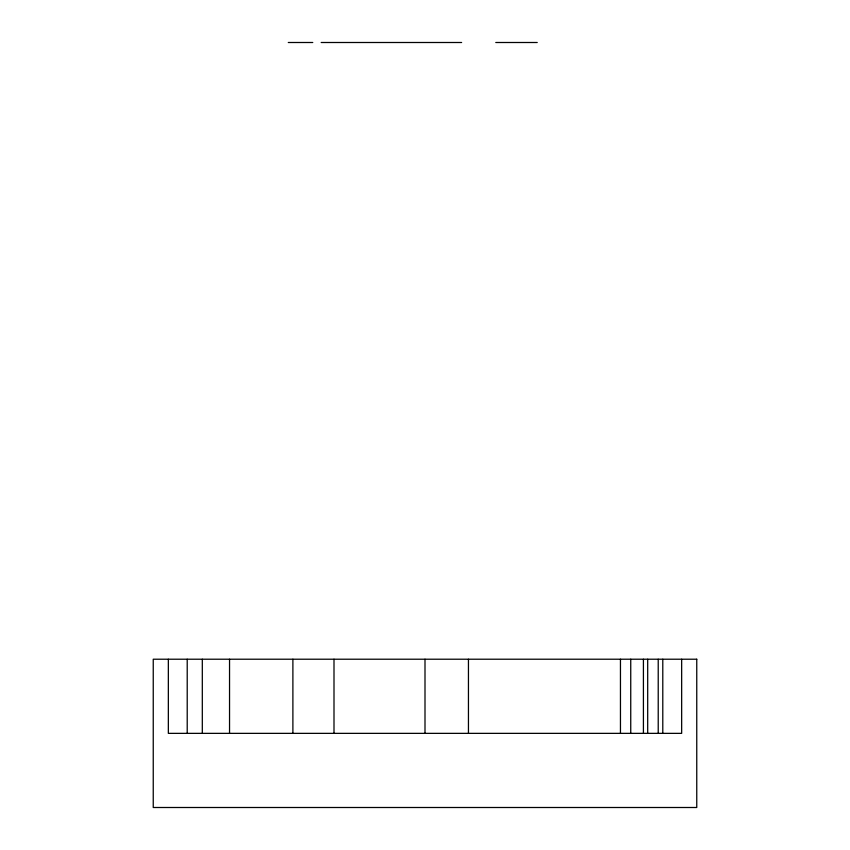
<?xml version="1.0" encoding="UTF-8"?>
<svg xmlns="http://www.w3.org/2000/svg" width="850" height="850" viewBox="0 0 850 850"><rect width="100%" height="100%" fill="white"/><g stroke="black" fill="none" stroke-linecap="round" stroke-linejoin="round"><path stroke-width="1.27" d="M288.277 42.5L312.768 42.5M321.183 42.5L461.635 42.5M495.773 42.5L537.232 42.5M681.657 659.218L681.657 733.359L168.343 733.359L168.343 659.218M662.787 659.218L662.787 733.359M658.219 659.218L658.219 733.359M647.689 659.218L647.689 733.359M643.418 659.218L643.418 733.359M630.742 659.218L630.742 733.359M620.457 659.218L620.457 733.359M468.446 659.218L468.446 733.359M425 659.218L425 733.359M333.997 659.218L333.997 733.359M292.889 659.218L292.889 733.359M229.542 659.218L229.542 733.359M202.311 659.218L202.311 733.359M187.212 659.218L187.212 733.359M696.756 659.218L153.244 659.218L153.244 807.5L696.756 807.5L696.756 659.218"/></g></svg>
